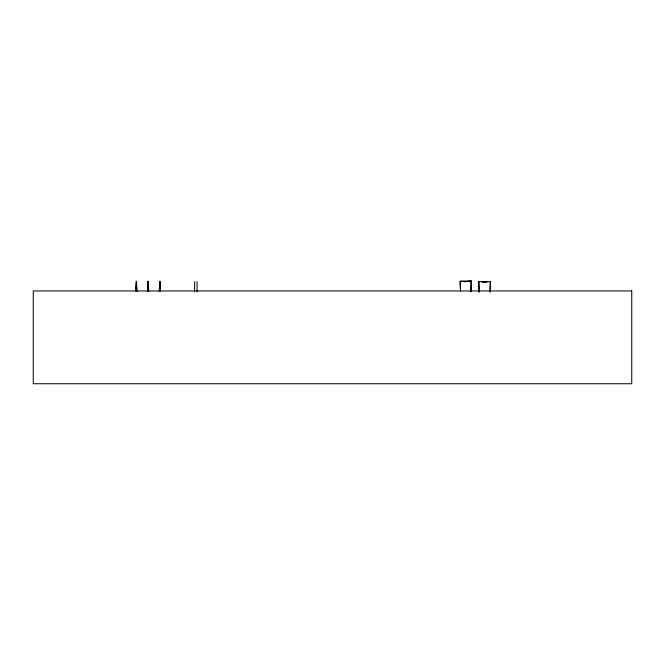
<?xml version="1.0" encoding="UTF-8"?>
<svg xmlns="http://www.w3.org/2000/svg" width="665" height="665" viewBox="0 0 665 665"><rect width="100%" height="100%" fill="white"/><g stroke="black" fill="none" stroke-linecap="round" stroke-linejoin="round"><path stroke-width="1" d="M194.554 291.835L194.67 281.636M490.363 281.661L490.063 291.893L490.363 281.661L478.767 281.661L479.141 291.943M135.685 291.469L136.175 281.278L136.782 291.469M147.464 291.469L147.954 281.278L148.445 289.433M159.251 291.469L159.741 281.278L160.348 291.469M135.893 291.469L136.5 281.278L136.99 291.469M147.672 291.469L148.287 281.278L148.777 291.469M159.459 291.469L160.066 281.278L160.556 291.469M470.496 291.553L471.277 281.262L460.147 281.262L460.554 291.486L460.147 281.262L471.277 281.262L471.277 291.636M471.119 283.298L471.277 281.262L463.688 281.627M469.631 281.586L471.277 281.262L464.536 281.636M469.241 281.594L471.277 281.262L464.669 281.652M483.555 282.234L487.345 281.661M483.638 282.293L486.747 282.051M466.506 281.603L471.277 281.262M482.391 282.051L485.492 282.293M481.784 281.661L485.583 282.234M478.767 281.661L479.199 292.043M197.023 281.636L197.139 291.835M631.75 290.954L33.25 290.954L33.25 383.738L631.75 383.738L631.75 290.954"/></g></svg>
